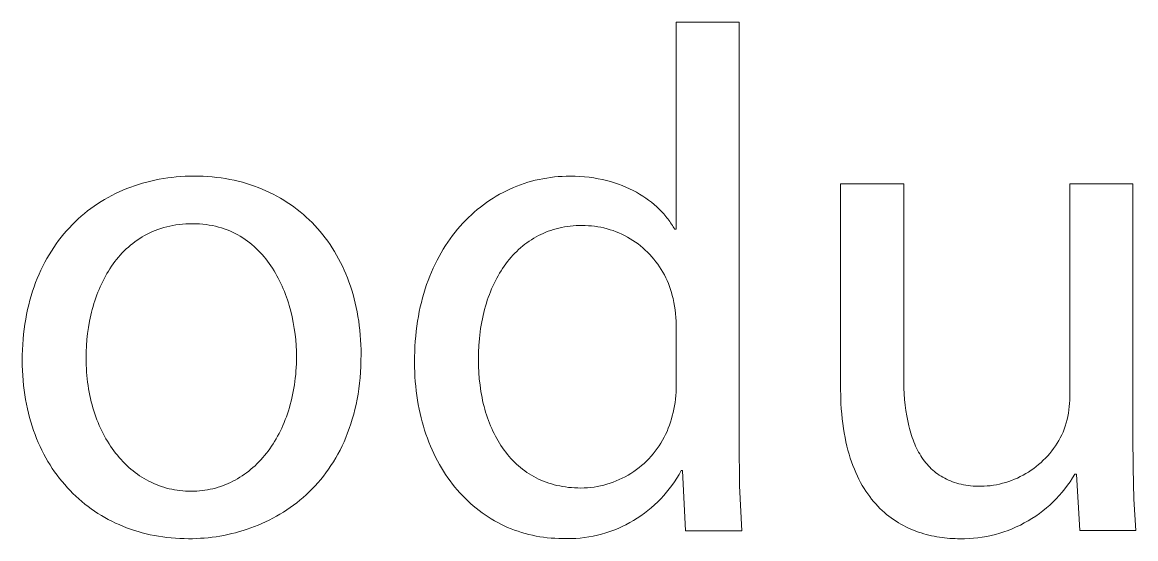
# Model space of a CAD drawing. Header units: millimetres. Extents: x 0 to 5466, y 0 to 3819.
# Drawn here: x 3769.8 to 3854.9, y 91 to 130.4 of the extents above; entities that cross this region are included whole.
import ezdxf

# ---------------------------------------------------------------- set-up
doc = ezdxf.new("R2010")
doc.units = ezdxf.units.MM
doc.header["$MEASUREMENT"] = 0
doc.layers.add('Domyślny', color=7, linetype='Continuous', true_color=0x000000)

msp = doc.modelspace()

# ---------------------------------------------------------------- linework, layer by layer
at = {"layer": 'Domyślny', "color": 18, "lineweight": 15, "true_color": 0x000000}
for p, q in [((3819.78, 114.6), (3819.78, 130.416)), ((3819.78, 130.416), (3824.585, 130.416)), ((3824.585, 130.416), (3824.585, 98.42)), ((3779.334, 118.211), (3779.649, 118.289)), ((3779.649, 118.289), (3779.966, 118.36)), ((3779.966, 118.36), (3780.287, 118.423)), ((3780.287, 118.423), (3780.61, 118.479)), ((3780.61, 118.479), (3780.937, 118.528)), ((3780.937, 118.528), (3781.266, 118.57)), ((3781.266, 118.57), (3781.598, 118.604)), ((3781.598, 118.604), (3781.933, 118.63)), ((3781.933, 118.63), (3782.27, 118.649)), ((3782.27, 118.649), (3782.609, 118.66)), ((3782.609, 118.66), (3782.951, 118.664)), ((3782.951, 118.664), (3783.306, 118.66)), ((3783.306, 118.66), (3783.657, 118.648)), ((3783.657, 118.648), (3784.005, 118.628)), ((3784.005, 118.628), (3784.348, 118.6)), ((3784.348, 118.6), (3784.688, 118.564)), ((3784.688, 118.564), (3785.024, 118.521)), ((3785.024, 118.521), (3785.356, 118.47)), ((3785.356, 118.47), (3785.684, 118.411)), ((3785.684, 118.411), (3786.008, 118.344)), ((3786.008, 118.344), (3786.327, 118.27)), ((3786.327, 118.27), (3786.643, 118.189)), ((3808.453, 118.189), (3808.735, 118.269)), ((3808.735, 118.269), (3809.02, 118.343)), ((3809.02, 118.343), (3809.307, 118.409)), ((3809.307, 118.409), (3809.597, 118.467)), ((3809.597, 118.467), (3809.889, 118.517)), ((3809.889, 118.517), (3810.183, 118.56)), ((3810.183, 118.56), (3810.479, 118.596)), ((3810.479, 118.596), (3810.777, 118.623)), ((3810.777, 118.623), (3811.076, 118.643)), ((3811.076, 118.643), (3811.378, 118.655)), ((3811.378, 118.655), (3811.681, 118.659)), ((3811.681, 118.659), (3812.056, 118.653)), ((3812.056, 118.653), (3812.423, 118.637)), ((3812.423, 118.637), (3812.783, 118.61)), ((3812.783, 118.61), (3813.135, 118.572)), ((3813.135, 118.572), (3813.479, 118.525)), ((3813.479, 118.525), (3813.815, 118.468)), ((3813.815, 118.468), (3814.144, 118.402)), ((3814.144, 118.402), (3814.465, 118.327)), ((3814.465, 118.327), (3814.777, 118.243)), ((3814.777, 118.243), (3815.082, 118.15)), ((3776.947, 117.328), (3777.232, 117.463)), ((3777.232, 117.463), (3777.521, 117.591)), ((3777.521, 117.591), (3777.814, 117.712)), ((3777.814, 117.712), (3778.111, 117.826)), ((3778.111, 117.826), (3778.412, 117.933)), ((3778.412, 117.933), (3778.716, 118.033)), ((3778.716, 118.033), (3779.023, 118.125)), ((3779.023, 118.125), (3779.334, 118.211)), ((3786.643, 118.189), (3786.954, 118.1)), ((3786.954, 118.1), (3787.261, 118.004)), ((3787.261, 118.004), (3787.563, 117.901)), ((3787.563, 117.901), (3787.861, 117.791)), ((3787.861, 117.791), (3788.154, 117.673)), ((3788.154, 117.673), (3788.443, 117.549)), ((3788.443, 117.549), (3788.727, 117.417)), ((3788.727, 117.417), (3789.007, 117.279)), ((3806.297, 117.279), (3806.555, 117.417)), ((3806.555, 117.417), (3806.817, 117.549)), ((3806.817, 117.549), (3807.082, 117.674)), ((3807.082, 117.674), (3807.351, 117.791)), ((3807.351, 117.791), (3807.622, 117.902)), ((3807.622, 117.902), (3807.896, 118.005)), ((3807.896, 118.005), (3808.173, 118.1)), ((3808.173, 118.1), (3808.453, 118.189)), ((3815.082, 118.15), (3815.379, 118.049)), ((3815.379, 118.049), (3815.667, 117.941)), ((3815.667, 117.941), (3815.948, 117.825)), ((3815.948, 117.825), (3816.22, 117.702)), ((3816.22, 117.702), (3816.484, 117.572)), ((3816.484, 117.572), (3816.74, 117.435)), ((3816.74, 117.435), (3816.988, 117.292)), ((3832.338, 102.555), (3832.338, 118.062)), ((3832.338, 118.062), (3837.161, 118.062)), ((3837.161, 118.062), (3837.161, 103.392)), ((3849.847, 101.809), (3849.847, 118.062)), ((3849.847, 118.062), (3854.67, 118.062)), ((3854.67, 118.062), (3854.67, 98.788)), ((3775.325, 116.373), (3775.584, 116.549)), ((3775.584, 116.549), (3775.848, 116.718)), ((3775.848, 116.718), (3776.116, 116.881)), ((3776.116, 116.881), (3776.389, 117.037)), ((3776.389, 117.037), (3776.666, 117.186)), ((3776.666, 117.186), (3776.947, 117.328)), ((3789.007, 117.279), (3789.282, 117.134)), ((3789.282, 117.134), (3789.551, 116.982)), ((3789.551, 116.982), (3789.816, 116.823)), ((3789.816, 116.823), (3790.076, 116.658)), ((3790.076, 116.658), (3790.331, 116.486)), ((3805.058, 116.479), (3805.299, 116.653)), ((3805.299, 116.653), (3805.543, 116.82)), ((3805.543, 116.82), (3805.79, 116.98)), ((3805.79, 116.98), (3806.042, 117.133)), ((3806.042, 117.133), (3806.297, 117.279)), ((3816.988, 117.292), (3817.227, 117.143)), ((3817.227, 117.143), (3817.458, 116.988)), ((3817.458, 116.988), (3817.68, 116.828)), ((3817.68, 116.828), (3817.894, 116.663)), ((3817.894, 116.663), (3818.099, 116.493)), ((3774.336, 115.6), (3774.576, 115.803)), ((3774.576, 115.803), (3774.82, 116)), ((3774.82, 116), (3775.07, 116.189)), ((3775.07, 116.189), (3775.325, 116.373)), ((3790.331, 116.486), (3790.581, 116.308)), ((3790.581, 116.308), (3790.826, 116.124)), ((3790.826, 116.124), (3791.066, 115.933)), ((3791.066, 115.933), (3791.3, 115.736)), ((3791.3, 115.736), (3791.529, 115.532)), ((3803.919, 115.509), (3804.138, 115.717)), ((3804.138, 115.717), (3804.362, 115.917)), ((3804.362, 115.917), (3804.59, 116.111)), ((3804.59, 116.111), (3804.822, 116.299)), ((3804.822, 116.299), (3805.058, 116.479)), ((3818.099, 116.493), (3818.295, 116.319)), ((3818.295, 116.319), (3818.483, 116.14)), ((3818.483, 116.14), (3818.663, 115.958)), ((3818.663, 115.958), (3818.833, 115.772)), ((3818.833, 115.772), (3818.915, 115.678)), ((3773.427, 114.722), (3773.646, 114.951)), ((3773.646, 114.951), (3773.871, 115.174)), ((3773.871, 115.174), (3774.101, 115.39)), ((3774.101, 115.39), (3774.336, 115.6)), ((3781.093, 114.843), (3780.862, 114.789)), ((3781.329, 114.89), (3781.093, 114.843)), ((3781.57, 114.931), (3781.329, 114.89)), ((3781.815, 114.964), (3781.57, 114.931)), ((3782.065, 114.99), (3781.815, 114.964)), ((3782.319, 115.009), (3782.065, 114.99)), ((3782.578, 115.02), (3782.319, 115.009)), ((3782.842, 115.024), (3782.578, 115.02)), ((3783.107, 115.02), (3782.842, 115.024)), ((3783.366, 115.008), (3783.107, 115.02)), ((3783.621, 114.987), (3783.366, 115.008)), ((3783.87, 114.959), (3783.621, 114.987)), ((3784.115, 114.923), (3783.87, 114.959)), ((3784.354, 114.88), (3784.115, 114.923)), ((3784.589, 114.829), (3784.354, 114.88)), ((3791.529, 115.532), (3791.753, 115.323)), ((3791.753, 115.323), (3791.971, 115.107)), ((3791.971, 115.107), (3792.183, 114.885)), ((3792.183, 114.885), (3792.391, 114.658)), ((3803.087, 114.615), (3803.288, 114.848)), ((3803.288, 114.848), (3803.494, 115.075)), ((3803.494, 115.075), (3803.704, 115.295)), ((3803.704, 115.295), (3803.919, 115.509)), ((3811.683, 114.841), (3811.463, 114.812)), ((3811.905, 114.863), (3811.683, 114.841)), ((3812.131, 114.879), (3811.905, 114.863)), ((3812.359, 114.888), (3812.131, 114.879)), ((3812.591, 114.891), (3812.359, 114.888)), ((3812.832, 114.888), (3812.591, 114.891)), ((3813.073, 114.877), (3812.832, 114.888)), ((3813.313, 114.858), (3813.073, 114.877)), ((3813.553, 114.831), (3813.313, 114.858)), ((3813.792, 114.795), (3813.553, 114.831)), ((3818.915, 115.678), (3818.995, 115.583)), ((3818.995, 115.583), (3819.073, 115.487)), ((3819.073, 115.487), (3819.148, 115.391)), ((3819.148, 115.391), (3819.221, 115.294)), ((3819.221, 115.294), (3819.292, 115.196)), ((3819.292, 115.196), (3819.361, 115.098)), ((3819.361, 115.098), (3819.427, 115)), ((3819.427, 115), (3819.491, 114.9)), ((3819.491, 114.9), (3819.553, 114.801)), ((3772.606, 113.74), (3772.803, 113.995)), ((3772.803, 113.995), (3773.006, 114.244)), ((3773.006, 114.244), (3773.214, 114.486)), ((3773.214, 114.486), (3773.427, 114.722)), ((3778.985, 114.017), (3778.798, 113.902)), ((3779.175, 114.127), (3778.985, 114.017)), ((3779.37, 114.231), (3779.175, 114.127)), ((3779.57, 114.329), (3779.37, 114.231)), ((3779.774, 114.421), (3779.57, 114.329)), ((3779.983, 114.507), (3779.774, 114.421)), ((3780.196, 114.587), (3779.983, 114.507)), ((3780.413, 114.661), (3780.196, 114.587)), ((3780.636, 114.728), (3780.413, 114.661)), ((3780.862, 114.789), (3780.636, 114.728)), ((3784.819, 114.771), (3784.589, 114.829)), ((3785.044, 114.706), (3784.819, 114.771)), ((3785.264, 114.634), (3785.044, 114.706)), ((3785.479, 114.556), (3785.264, 114.634)), ((3785.69, 114.471), (3785.479, 114.556)), ((3785.896, 114.379), (3785.69, 114.471)), ((3786.097, 114.281), (3785.896, 114.379)), ((3786.293, 114.177), (3786.097, 114.281)), ((3786.485, 114.067), (3786.293, 114.177)), ((3786.673, 113.951), (3786.485, 114.067)), ((3792.391, 114.658), (3792.592, 114.424)), ((3792.592, 114.424), (3792.788, 114.185)), ((3792.788, 114.185), (3792.978, 113.94)), ((3802.514, 113.877), (3802.7, 114.129)), ((3802.7, 114.129), (3802.891, 114.375)), ((3802.891, 114.375), (3803.087, 114.615)), ((3809.076, 114.017), (3808.898, 113.915)), ((3809.257, 114.114), (3809.076, 114.017)), ((3809.442, 114.206), (3809.257, 114.114)), ((3809.63, 114.292), (3809.442, 114.206)), ((3809.821, 114.373), (3809.63, 114.292)), ((3810.015, 114.448), (3809.821, 114.373)), ((3810.212, 114.517), (3810.015, 114.448)), ((3810.413, 114.581), (3810.212, 114.517)), ((3810.617, 114.639), (3810.413, 114.581)), ((3810.824, 114.691), (3810.617, 114.639)), ((3811.034, 114.738), (3810.824, 114.691)), ((3811.247, 114.778), (3811.034, 114.738)), ((3811.463, 114.812), (3811.247, 114.778)), ((3814.029, 114.751), (3813.792, 114.795)), ((3814.265, 114.7), (3814.029, 114.751)), ((3814.498, 114.64), (3814.265, 114.7)), ((3814.73, 114.572), (3814.498, 114.64)), ((3814.959, 114.496), (3814.73, 114.572)), ((3815.185, 114.413), (3814.959, 114.496)), ((3815.409, 114.322), (3815.185, 114.413)), ((3815.629, 114.223), (3815.409, 114.322)), ((3815.846, 114.117), (3815.629, 114.223)), ((3816.059, 114.004), (3815.846, 114.117)), ((3816.268, 113.883), (3816.059, 114.004)), ((3819.553, 114.801), (3819.613, 114.701)), ((3819.613, 114.701), (3819.67, 114.6)), ((3819.67, 114.6), (3819.78, 114.6)), ((3772.052, 112.938), (3772.231, 113.211)), ((3772.231, 113.211), (3772.416, 113.479)), ((3772.416, 113.479), (3772.606, 113.74)), ((3777.933, 113.247), (3777.773, 113.101)), ((3778.097, 113.388), (3777.933, 113.247)), ((3778.266, 113.524), (3778.097, 113.388)), ((3778.439, 113.655), (3778.266, 113.524)), ((3778.616, 113.781), (3778.439, 113.655)), ((3778.798, 113.902), (3778.616, 113.781)), ((3786.855, 113.83), (3786.673, 113.951)), ((3787.033, 113.703), (3786.855, 113.83)), ((3787.207, 113.57), (3787.033, 113.703)), ((3787.376, 113.433), (3787.207, 113.57)), ((3787.541, 113.291), (3787.376, 113.433)), ((3787.701, 113.143), (3787.541, 113.291)), ((3787.856, 112.991), (3787.701, 113.143)), ((3792.978, 113.94), (3793.162, 113.69)), ((3793.162, 113.69), (3793.34, 113.434)), ((3793.34, 113.434), (3793.513, 113.172)), ((3793.513, 113.172), (3793.679, 112.905)), ((3801.988, 113.082), (3802.158, 113.353)), ((3802.158, 113.353), (3802.334, 113.618)), ((3802.334, 113.618), (3802.514, 113.877)), ((3807.902, 113.194), (3807.748, 113.057)), ((3808.06, 113.327), (3807.902, 113.194)), ((3808.22, 113.455), (3808.06, 113.327)), ((3808.385, 113.577), (3808.22, 113.455)), ((3808.553, 113.695), (3808.385, 113.577)), ((3808.724, 113.808), (3808.553, 113.695)), ((3808.898, 113.915), (3808.724, 113.808)), ((3816.472, 113.756), (3816.268, 113.883)), ((3816.673, 113.621), (3816.472, 113.756)), ((3816.868, 113.48), (3816.673, 113.621)), ((3817.059, 113.332), (3816.868, 113.48)), ((3817.244, 113.177), (3817.059, 113.332)), ((3817.424, 113.017), (3817.244, 113.177)), ((3771.552, 112.079), (3771.713, 112.371)), ((3771.713, 112.371), (3771.879, 112.657)), ((3771.879, 112.657), (3772.052, 112.938)), ((3777.036, 112.303), (3776.902, 112.131)), ((3777.175, 112.472), (3777.036, 112.303)), ((3777.318, 112.635), (3777.175, 112.472)), ((3777.465, 112.795), (3777.318, 112.635)), ((3777.617, 112.95), (3777.465, 112.795)), ((3777.773, 113.101), (3777.617, 112.95)), ((3788.008, 112.835), (3787.856, 112.991)), ((3788.155, 112.674), (3788.008, 112.835)), ((3788.297, 112.509), (3788.155, 112.674)), ((3788.435, 112.34), (3788.297, 112.509)), ((3788.569, 112.166), (3788.435, 112.34)), ((3793.679, 112.905), (3793.839, 112.632)), ((3793.839, 112.632), (3793.993, 112.354)), ((3793.993, 112.354), (3794.141, 112.071)), ((3801.512, 112.233), (3801.665, 112.522)), ((3801.665, 112.522), (3801.824, 112.805)), ((3801.824, 112.805), (3801.988, 113.082)), ((3807.031, 112.3), (3806.898, 112.135)), ((3807.167, 112.46), (3807.031, 112.3)), ((3807.307, 112.616), (3807.167, 112.46)), ((3807.45, 112.768), (3807.307, 112.616)), ((3807.597, 112.915), (3807.45, 112.768)), ((3807.748, 113.057), (3807.597, 112.915)), ((3817.599, 112.85), (3817.424, 113.017)), ((3817.768, 112.678), (3817.599, 112.85)), ((3817.93, 112.5), (3817.768, 112.678)), ((3818.087, 112.316), (3817.93, 112.5)), ((3818.237, 112.127), (3818.087, 112.316)), ((3771.111, 111.165), (3771.252, 111.475)), ((3771.252, 111.475), (3771.399, 111.78)), ((3771.399, 111.78), (3771.552, 112.079)), ((3776.523, 111.592), (3776.405, 111.405)), ((3776.645, 111.775), (3776.523, 111.592)), ((3776.771, 111.955), (3776.645, 111.775)), ((3776.902, 112.131), (3776.771, 111.955)), ((3788.699, 111.99), (3788.569, 112.166)), ((3788.825, 111.809), (3788.699, 111.99)), ((3788.946, 111.625), (3788.825, 111.809)), ((3789.063, 111.438), (3788.946, 111.625)), ((3789.176, 111.248), (3789.063, 111.438)), ((3794.141, 112.071), (3794.283, 111.783)), ((3794.283, 111.783), (3794.418, 111.489)), ((3794.418, 111.489), (3794.547, 111.191)), ((3801.088, 111.329), (3801.223, 111.636)), ((3801.223, 111.636), (3801.364, 111.937)), ((3801.364, 111.937), (3801.512, 112.233)), ((3806.403, 111.432), (3806.289, 111.246)), ((3806.521, 111.614), (3806.403, 111.432)), ((3806.643, 111.792), (3806.521, 111.614)), ((3806.769, 111.966), (3806.643, 111.792)), ((3806.898, 112.135), (3806.769, 111.966)), ((3818.381, 111.934), (3818.237, 112.127)), ((3818.518, 111.735), (3818.381, 111.934)), ((3818.648, 111.532), (3818.518, 111.735)), ((3818.771, 111.324), (3818.648, 111.532)), ((3770.85, 110.525), (3770.977, 110.848)), ((3770.977, 110.848), (3771.111, 111.165)), ((3775.974, 110.623), (3775.877, 110.42)), ((3776.076, 110.823), (3775.974, 110.623)), ((3776.181, 111.02), (3776.076, 110.823)), ((3776.291, 111.214), (3776.181, 111.02)), ((3776.405, 111.405), (3776.291, 111.214)), ((3789.285, 111.055), (3789.176, 111.248)), ((3789.39, 110.858), (3789.285, 111.055)), ((3789.491, 110.66), (3789.39, 110.858)), ((3789.587, 110.459), (3789.491, 110.66)), ((3794.547, 111.191), (3794.67, 110.887)), ((3794.67, 110.887), (3794.786, 110.579)), ((3794.786, 110.579), (3794.896, 110.266)), ((3800.719, 110.374), (3800.835, 110.698)), ((3800.835, 110.698), (3800.958, 111.017)), ((3800.958, 111.017), (3801.088, 111.329)), ((3805.968, 110.664), (3805.868, 110.462)), ((3806.071, 110.862), (3805.968, 110.664)), ((3806.178, 111.056), (3806.071, 110.862)), ((3806.289, 111.246), (3806.178, 111.056)), ((3818.887, 111.113), (3818.771, 111.324)), ((3818.996, 110.897), (3818.887, 111.113)), ((3819.097, 110.678), (3818.996, 110.897)), ((3819.191, 110.456), (3819.097, 110.678)), ((3770.512, 109.522), (3770.617, 109.862)), ((3770.617, 109.862), (3770.73, 110.197)), ((3770.73, 110.197), (3770.85, 110.525)), ((3775.609, 109.795), (3775.527, 109.582)), ((3775.694, 110.006), (3775.609, 109.795)), ((3775.783, 110.215), (3775.694, 110.006)), ((3775.877, 110.42), (3775.783, 110.215)), ((3789.68, 110.255), (3789.587, 110.459)), ((3789.769, 110.049), (3789.68, 110.255)), ((3789.854, 109.842), (3789.769, 110.049)), ((3789.934, 109.632), (3789.854, 109.842)), ((3794.896, 110.266), (3794.999, 109.948)), ((3794.999, 109.948), (3795.095, 109.625)), ((3800.505, 109.708), (3800.608, 110.044)), ((3800.608, 110.044), (3800.719, 110.374)), ((3805.593, 109.834), (3805.509, 109.618)), ((3805.681, 110.047), (3805.593, 109.834)), ((3805.773, 110.257), (3805.681, 110.047)), ((3805.868, 110.462), (3805.773, 110.257)), ((3819.277, 110.231), (3819.191, 110.456)), ((3819.355, 110.003), (3819.277, 110.231)), ((3819.426, 109.772), (3819.355, 110.003)), ((3819.488, 109.539), (3819.426, 109.772)), ((3770.322, 108.823), (3770.413, 109.175)), ((3770.413, 109.175), (3770.512, 109.522)), ((3775.307, 108.928), (3775.241, 108.706)), ((3775.376, 109.148), (3775.307, 108.928)), ((3775.45, 109.366), (3775.376, 109.148)), ((3775.527, 109.582), (3775.45, 109.366)), ((3790.011, 109.421), (3789.934, 109.632)), ((3790.084, 109.208), (3790.011, 109.421)), ((3790.154, 108.994), (3790.084, 109.208)), ((3790.219, 108.778), (3790.154, 108.994)), ((3795.095, 109.625), (3795.184, 109.298)), ((3795.184, 109.298), (3795.267, 108.966)), ((3795.267, 108.966), (3795.343, 108.629)), ((3800.233, 108.668), (3800.317, 109.02)), ((3800.317, 109.02), (3800.407, 109.367)), ((3800.407, 109.367), (3800.505, 109.708)), ((3805.28, 108.948), (3805.212, 108.718)), ((3805.352, 109.175), (3805.28, 108.948)), ((3805.429, 109.398), (3805.352, 109.175)), ((3805.509, 109.618), (3805.429, 109.398)), ((3819.543, 109.304), (3819.488, 109.539)), ((3819.606, 109.02), (3819.543, 109.304)), ((3819.66, 108.733), (3819.606, 109.02)), ((3770.093, 107.733), (3770.161, 108.102)), ((3770.161, 108.102), (3770.238, 108.465)), ((3770.238, 108.465), (3770.322, 108.823)), ((3775.067, 108.03), (3774.971, 107.572)), ((3775.121, 108.257), (3775.067, 108.03)), ((3775.179, 108.482), (3775.121, 108.257)), ((3775.241, 108.706), (3775.179, 108.482)), ((3790.339, 108.344), (3790.219, 108.778)), ((3790.443, 107.907), (3790.339, 108.344)), ((3795.343, 108.629), (3795.412, 108.289)), ((3795.412, 108.289), (3795.474, 107.943)), ((3800.087, 107.947), (3800.157, 108.311)), ((3800.157, 108.311), (3800.233, 108.668)), ((3805.087, 108.248), (3805.031, 108.009)), ((3805.147, 108.485), (3805.087, 108.248)), ((3805.212, 108.718), (3805.147, 108.485)), ((3819.704, 108.445), (3819.66, 108.733)), ((3819.738, 108.156), (3819.704, 108.445)), ((3819.762, 107.866), (3819.738, 108.156)), ((3769.978, 106.977), (3770.032, 107.358)), ((3770.032, 107.358), (3770.093, 107.733)), ((3774.971, 107.572), (3774.889, 107.109)), ((3790.533, 107.468), (3790.443, 107.907)), ((3790.609, 107.029), (3790.533, 107.468)), ((3795.474, 107.943), (3795.528, 107.594)), ((3795.528, 107.594), (3795.576, 107.24)), ((3795.576, 107.24), (3795.617, 106.882)), ((3799.922, 106.826), (3799.97, 107.205)), ((3799.97, 107.205), (3800.025, 107.579)), ((3800.025, 107.579), (3800.087, 107.947)), ((3804.886, 107.273), (3804.846, 107.021)), ((3804.93, 107.521), (3804.886, 107.273)), ((3804.978, 107.766), (3804.93, 107.521)), ((3805.031, 108.009), (3804.978, 107.766)), ((3819.776, 107.575), (3819.762, 107.866)), ((3819.78, 107.284), (3819.776, 107.575)), ((3819.78, 102.679), (3819.78, 107.284)), ((3769.896, 106.199), (3769.933, 106.591)), ((3769.933, 106.591), (3769.978, 106.977)), ((3774.823, 106.642), (3774.772, 106.173)), ((3774.889, 107.109), (3774.823, 106.642)), ((3790.67, 106.59), (3790.609, 107.029)), ((3790.717, 106.154), (3790.67, 106.59)), ((3795.617, 106.882), (3795.65, 106.52)), ((3795.65, 106.52), (3795.676, 106.154)), ((3799.849, 106.053), (3799.882, 106.442)), ((3799.882, 106.442), (3799.922, 106.826)), ((3804.81, 106.767), (3804.75, 106.252)), ((3804.846, 107.021), (3804.81, 106.767)), ((3769.846, 105.399), (3769.867, 105.802)), ((3769.867, 105.802), (3769.896, 106.199)), ((3774.736, 105.702), (3774.714, 105.231)), ((3774.772, 106.173), (3774.736, 105.702)), ((3790.751, 105.72), (3790.717, 106.154)), ((3790.771, 105.291), (3790.751, 105.72)), ((3795.676, 106.154), (3795.695, 105.784)), ((3795.695, 105.784), (3795.706, 105.41)), ((3799.807, 105.259), (3799.824, 105.658)), ((3799.824, 105.658), (3799.849, 106.053)), ((3804.708, 105.725), (3804.682, 105.19)), ((3804.75, 106.252), (3804.708, 105.725)), ((3769.829, 104.577), (3769.833, 104.991)), ((3769.833, 104.991), (3769.846, 105.399)), ((3774.714, 105.231), (3774.707, 104.759)), ((3774.707, 104.759), (3774.709, 104.489)), ((3790.777, 104.868), (3790.771, 105.291)), ((3790.775, 104.59), (3790.777, 104.868)), ((3795.71, 105.032), (3795.705, 104.577)), ((3795.706, 105.41), (3795.71, 105.032)), ((3799.796, 104.444), (3799.797, 104.854)), ((3799.797, 104.854), (3799.807, 105.259)), ((3804.682, 105.19), (3804.673, 104.645)), ((3804.673, 104.645), (3804.681, 104.146)), ((3769.833, 104.188), (3769.829, 104.577)), ((3769.845, 103.803), (3769.833, 104.188)), ((3769.865, 103.423), (3769.845, 103.803)), ((3774.709, 104.489), (3774.716, 104.221)), ((3774.716, 104.221), (3774.728, 103.955)), ((3774.728, 103.955), (3774.745, 103.691)), ((3790.738, 103.769), (3790.755, 104.04)), ((3790.755, 104.04), (3790.767, 104.314)), ((3790.767, 104.314), (3790.775, 104.59)), ((3795.69, 104.13), (3795.666, 103.691)), ((3795.705, 104.577), (3795.69, 104.13)), ((3799.799, 104.068), (3799.796, 104.444)), ((3799.81, 103.696), (3799.799, 104.068)), ((3804.681, 104.146), (3804.704, 103.653)), ((3769.893, 103.048), (3769.865, 103.423)), ((3769.928, 102.677), (3769.893, 103.048)), ((3774.745, 103.691), (3774.767, 103.43)), ((3774.767, 103.43), (3774.793, 103.171)), ((3774.793, 103.171), (3774.824, 102.914)), ((3790.62, 102.713), (3790.656, 102.972)), ((3790.656, 102.972), (3790.688, 103.235)), ((3790.688, 103.235), (3790.715, 103.501)), ((3790.715, 103.501), (3790.738, 103.769)), ((3795.632, 103.261), (3795.589, 102.838)), ((3795.666, 103.691), (3795.632, 103.261)), ((3799.828, 103.328), (3799.81, 103.696)), ((3799.853, 102.964), (3799.828, 103.328)), ((3799.884, 102.605), (3799.853, 102.964)), ((3804.704, 103.653), (3804.742, 103.166)), ((3804.742, 103.166), (3804.796, 102.687)), ((3837.161, 103.392), (3837.165, 102.926)), ((3837.165, 102.926), (3837.179, 102.47)), ((3769.971, 102.311), (3769.928, 102.677)), ((3770.022, 101.95), (3769.971, 102.311)), ((3774.824, 102.914), (3774.859, 102.66)), ((3774.859, 102.66), (3774.899, 102.409)), ((3774.899, 102.409), (3774.943, 102.16)), ((3774.943, 102.16), (3774.992, 101.914)), ((3790.483, 101.951), (3790.533, 102.202)), ((3790.533, 102.202), (3790.579, 102.456)), ((3790.579, 102.456), (3790.62, 102.713)), ((3795.537, 102.423), (3795.476, 102.016)), ((3795.589, 102.838), (3795.537, 102.423)), ((3799.923, 102.249), (3799.884, 102.605)), ((3799.968, 101.898), (3799.923, 102.249)), ((3804.796, 102.687), (3804.865, 102.215)), ((3804.865, 102.215), (3804.905, 101.983)), ((3819.752, 101.894), (3819.77, 102.156)), ((3819.77, 102.156), (3819.779, 102.417)), ((3819.779, 102.417), (3819.78, 102.679)), ((3832.352, 101.705), (3832.338, 102.555)), ((3837.179, 102.47), (3837.202, 102.024)), ((3770.08, 101.594), (3770.022, 101.95)), ((3770.145, 101.242), (3770.08, 101.594)), ((3770.218, 100.896), (3770.145, 101.242)), ((3774.992, 101.914), (3775.045, 101.671)), ((3775.045, 101.671), (3775.102, 101.431)), ((3775.102, 101.431), (3775.164, 101.193)), ((3790.305, 101.216), (3790.369, 101.458)), ((3790.369, 101.458), (3790.428, 101.703)), ((3790.428, 101.703), (3790.483, 101.951)), ((3795.327, 101.225), (3795.24, 100.841)), ((3795.406, 101.616), (3795.327, 101.225)), ((3795.476, 102.016), (3795.406, 101.616)), ((3800.02, 101.551), (3799.968, 101.898)), ((3800.079, 101.208), (3800.02, 101.551)), ((3804.905, 101.983), (3804.95, 101.752)), ((3804.95, 101.752), (3804.998, 101.524)), ((3804.998, 101.524), (3805.049, 101.298)), ((3805.049, 101.298), (3805.105, 101.075)), ((3819.651, 101.116), (3819.693, 101.374)), ((3819.693, 101.374), (3819.727, 101.634)), ((3819.727, 101.634), (3819.752, 101.894)), ((3832.37, 101.295), (3832.352, 101.705)), ((3832.395, 100.895), (3832.37, 101.295)), ((3837.202, 102.024), (3837.235, 101.588)), ((3837.235, 101.588), (3837.278, 101.163)), ((3849.809, 101.053), (3849.83, 101.305)), ((3849.83, 101.305), (3849.842, 101.557)), ((3849.842, 101.557), (3849.847, 101.809)), ((3770.298, 100.555), (3770.218, 100.896)), ((3770.385, 100.219), (3770.298, 100.555)), ((3775.164, 101.193), (3775.23, 100.959)), ((3775.23, 100.959), (3775.3, 100.728)), ((3775.3, 100.728), (3775.375, 100.5)), ((3775.375, 100.5), (3775.453, 100.275)), ((3790.009, 100.284), (3790.089, 100.512)), ((3790.089, 100.512), (3790.165, 100.743)), ((3790.165, 100.743), (3790.238, 100.978)), ((3790.238, 100.978), (3790.305, 101.216)), ((3795.145, 100.466), (3795.041, 100.098)), ((3795.24, 100.841), (3795.145, 100.466)), ((3800.144, 100.87), (3800.079, 101.208)), ((3800.215, 100.536), (3800.144, 100.87)), ((3800.293, 100.207), (3800.215, 100.536)), ((3805.105, 101.075), (3805.164, 100.854)), ((3805.164, 100.854), (3805.227, 100.636)), ((3805.227, 100.636), (3805.295, 100.421)), ((3805.295, 100.421), (3805.365, 100.208)), ((3819.488, 100.358), (3819.543, 100.604)), ((3819.543, 100.604), (3819.601, 100.859)), ((3819.601, 100.859), (3819.651, 101.116)), ((3832.426, 100.505), (3832.395, 100.895)), ((3832.465, 100.124), (3832.426, 100.505)), ((3837.278, 101.163), (3837.331, 100.749)), ((3837.331, 100.749), (3837.394, 100.347)), ((3849.695, 100.306), (3849.742, 100.554)), ((3849.742, 100.554), (3849.779, 100.803)), ((3849.779, 100.803), (3849.809, 101.053)), ((3770.479, 99.888), (3770.385, 100.219)), ((3770.58, 99.562), (3770.479, 99.888)), ((3770.688, 99.241), (3770.58, 99.562)), ((3775.453, 100.275), (3775.536, 100.053)), ((3775.536, 100.053), (3775.622, 99.835)), ((3775.622, 99.835), (3775.713, 99.62)), ((3775.713, 99.62), (3775.807, 99.409)), ((3789.646, 99.407), (3789.743, 99.621)), ((3789.743, 99.621), (3789.835, 99.838)), ((3789.835, 99.838), (3789.924, 100.059)), ((3789.924, 100.059), (3790.009, 100.284)), ((3794.93, 99.738), (3794.81, 99.385)), ((3795.041, 100.098), (3794.93, 99.738)), ((3800.377, 99.883), (3800.293, 100.207)), ((3800.467, 99.563), (3800.377, 99.883)), ((3800.564, 99.248), (3800.467, 99.563)), ((3805.365, 100.208), (3805.44, 99.998)), ((3805.44, 99.998), (3805.519, 99.791)), ((3805.519, 99.791), (3805.601, 99.587)), ((3805.601, 99.587), (3805.687, 99.387)), ((3819.181, 99.396), (3819.27, 99.633)), ((3819.27, 99.633), (3819.351, 99.872)), ((3819.351, 99.872), (3819.423, 100.114)), ((3819.423, 100.114), (3819.488, 100.358)), ((3832.509, 99.753), (3832.465, 100.124)), ((3832.56, 99.392), (3832.509, 99.753)), ((3837.394, 100.347), (3837.468, 99.956)), ((3837.468, 99.956), (3837.553, 99.578)), ((3837.553, 99.578), (3837.599, 99.393)), ((3849.428, 99.334), (3849.507, 99.573)), ((3849.507, 99.573), (3849.578, 99.815)), ((3849.578, 99.815), (3849.641, 100.059)), ((3849.641, 100.059), (3849.695, 100.306)), ((3770.803, 98.926), (3770.688, 99.241)), ((3770.924, 98.616), (3770.803, 98.926)), ((3775.807, 99.409), (3775.906, 99.201)), ((3775.906, 99.201), (3776.008, 98.997)), ((3776.008, 98.997), (3776.114, 98.796)), ((3776.114, 98.796), (3776.224, 98.599)), ((3789.222, 98.591), (3789.333, 98.789)), ((3789.333, 98.789), (3789.441, 98.991)), ((3789.441, 98.991), (3789.546, 99.197)), ((3789.546, 99.197), (3789.646, 99.407)), ((3794.549, 98.703), (3794.408, 98.373)), ((3794.684, 99.04), (3794.549, 98.703)), ((3794.81, 99.385), (3794.684, 99.04)), ((3800.666, 98.938), (3800.564, 99.248)), ((3800.775, 98.633), (3800.666, 98.938)), ((3805.687, 99.387), (3805.777, 99.189)), ((3805.777, 99.189), (3805.871, 98.995)), ((3805.871, 98.995), (3805.969, 98.804)), ((3805.969, 98.804), (3806.07, 98.616)), ((3818.743, 98.487), (3818.864, 98.709)), ((3818.864, 98.709), (3818.978, 98.934)), ((3818.978, 98.934), (3819.083, 99.164)), ((3819.083, 99.164), (3819.181, 99.396)), ((3832.618, 99.04), (3832.56, 99.392)), ((3832.681, 98.697), (3832.618, 99.04)), ((3832.75, 98.363), (3832.681, 98.697)), ((3837.599, 99.393), (3837.649, 99.212)), ((3837.649, 99.212), (3837.701, 99.034)), ((3837.701, 99.034), (3837.756, 98.859)), ((3837.756, 98.859), (3837.814, 98.687)), ((3837.814, 98.687), (3837.875, 98.519)), ((3849.006, 98.469), (3849.123, 98.68)), ((3849.123, 98.68), (3849.232, 98.894)), ((3849.232, 98.894), (3849.334, 99.112)), ((3849.334, 99.112), (3849.428, 99.334)), ((3854.67, 98.788), (3854.681, 96.384)), ((3771.052, 98.311), (3770.924, 98.616)), ((3771.187, 98.012), (3771.052, 98.311)), ((3771.327, 97.718), (3771.187, 98.012)), ((3776.224, 98.599), (3776.337, 98.407)), ((3776.337, 98.407), (3776.455, 98.217)), ((3776.455, 98.217), (3776.575, 98.032)), ((3776.575, 98.032), (3776.7, 97.851)), ((3776.7, 97.851), (3776.828, 97.675)), ((3788.608, 97.661), (3788.738, 97.839)), ((3788.738, 97.839), (3788.864, 98.021)), ((3788.864, 98.021), (3788.987, 98.207)), ((3788.987, 98.207), (3789.106, 98.397)), ((3789.106, 98.397), (3789.222, 98.591)), ((3794.259, 98.052), (3794.103, 97.737)), ((3794.408, 98.373), (3794.259, 98.052)), ((3800.889, 98.333), (3800.775, 98.633)), ((3801.009, 98.038), (3800.889, 98.333)), ((3801.135, 97.748), (3801.009, 98.038)), ((3806.07, 98.616), (3806.175, 98.432)), ((3806.175, 98.432), (3806.284, 98.252)), ((3806.284, 98.252), (3806.397, 98.075)), ((3806.397, 98.075), (3806.514, 97.902)), ((3806.514, 97.902), (3806.634, 97.733)), ((3818.183, 97.648), (3818.334, 97.85)), ((3818.334, 97.85), (3818.478, 98.058)), ((3818.478, 98.058), (3818.614, 98.27)), ((3818.614, 98.27), (3818.743, 98.487)), ((3824.585, 98.42), (3824.631, 94.997)), ((3832.825, 98.038), (3832.75, 98.363)), ((3832.906, 97.723), (3832.825, 98.038)), ((3837.875, 98.519), (3837.939, 98.353)), ((3837.939, 98.353), (3838.006, 98.192)), ((3838.006, 98.192), (3838.076, 98.034)), ((3838.076, 98.034), (3838.149, 97.879)), ((3838.149, 97.879), (3838.225, 97.728)), ((3848.47, 97.671), (3848.614, 97.863)), ((3848.614, 97.863), (3848.752, 98.061)), ((3848.752, 98.061), (3848.882, 98.263)), ((3848.882, 98.263), (3849.006, 98.469)), ((3771.474, 97.43), (3771.327, 97.718)), ((3771.628, 97.147), (3771.474, 97.43)), ((3771.787, 96.87), (3771.628, 97.147)), ((3776.828, 97.675), (3776.959, 97.502)), ((3776.959, 97.502), (3777.094, 97.333)), ((3777.094, 97.333), (3777.232, 97.169)), ((3777.232, 97.169), (3777.373, 97.009)), ((3777.373, 97.009), (3777.518, 96.854)), ((3787.91, 96.84), (3788.056, 96.995)), ((3788.056, 96.995), (3788.199, 97.155)), ((3788.199, 97.155), (3788.339, 97.319)), ((3788.339, 97.319), (3788.475, 97.488)), ((3788.475, 97.488), (3788.608, 97.661)), ((3793.771, 97.131), (3793.595, 96.839)), ((3793.94, 97.43), (3793.771, 97.131)), ((3794.103, 97.737), (3793.94, 97.43)), ((3801.266, 97.463), (3801.135, 97.748)), ((3801.403, 97.183), (3801.266, 97.463)), ((3801.545, 96.909), (3801.403, 97.183)), ((3806.634, 97.733), (3806.759, 97.568)), ((3806.759, 97.568), (3806.887, 97.406)), ((3806.887, 97.406), (3807.019, 97.249)), ((3807.019, 97.249), (3807.155, 97.096)), ((3807.155, 97.096), (3807.294, 96.948)), ((3817.512, 96.894), (3817.69, 97.073)), ((3817.69, 97.073), (3817.861, 97.259)), ((3817.861, 97.259), (3818.026, 97.45)), ((3818.026, 97.45), (3818.183, 97.648)), ((3832.993, 97.416), (3832.906, 97.723)), ((3833.085, 97.117), (3832.993, 97.416)), ((3833.182, 96.828), (3833.085, 97.117)), ((3838.225, 97.728), (3838.304, 97.58)), ((3838.304, 97.58), (3838.386, 97.436)), ((3838.386, 97.436), (3838.471, 97.295)), ((3838.471, 97.295), (3838.56, 97.158)), ((3838.56, 97.158), (3838.652, 97.025)), ((3838.652, 97.025), (3838.747, 96.896)), ((3847.829, 96.954), (3847.998, 97.125)), ((3847.998, 97.125), (3848.162, 97.301)), ((3848.162, 97.301), (3848.319, 97.483)), ((3848.319, 97.483), (3848.47, 97.671)), ((3771.953, 96.599), (3771.787, 96.87)), ((3772.124, 96.333), (3771.953, 96.599)), ((3772.302, 96.073), (3772.124, 96.333)), ((3777.518, 96.854), (3777.666, 96.703)), ((3777.666, 96.703), (3777.818, 96.557)), ((3777.818, 96.557), (3777.972, 96.415)), ((3777.972, 96.415), (3778.13, 96.278)), ((3778.13, 96.278), (3778.291, 96.146)), ((3778.291, 96.146), (3778.454, 96.019)), ((3786.968, 96.006), (3787.132, 96.133)), ((3787.132, 96.133), (3787.294, 96.265)), ((3787.294, 96.265), (3787.452, 96.401)), ((3787.452, 96.401), (3787.608, 96.543)), ((3787.608, 96.543), (3787.76, 96.689)), ((3787.76, 96.689), (3787.91, 96.84)), ((3793.225, 96.278), (3793.031, 96.008)), ((3793.413, 96.555), (3793.225, 96.278)), ((3793.595, 96.839), (3793.413, 96.555)), ((3801.693, 96.64), (3801.545, 96.909)), ((3801.846, 96.376), (3801.693, 96.64)), ((3802.005, 96.118), (3801.846, 96.376)), ((3802.168, 95.865), (3802.005, 96.118)), ((3807.294, 96.948), (3807.438, 96.803)), ((3807.438, 96.803), (3807.585, 96.663)), ((3807.585, 96.663), (3807.736, 96.528)), ((3807.736, 96.528), (3807.891, 96.397)), ((3807.891, 96.397), (3808.049, 96.27)), ((3808.049, 96.27), (3808.212, 96.149)), ((3808.212, 96.149), (3808.378, 96.032)), ((3816.537, 96.095), (3816.743, 96.241)), ((3816.743, 96.241), (3816.944, 96.394)), ((3816.944, 96.394), (3817.139, 96.554)), ((3817.139, 96.554), (3817.329, 96.721)), ((3817.329, 96.721), (3817.512, 96.894)), ((3820.162, 96.163), (3820, 95.872)), ((3820.253, 96.163), (3820.162, 96.163)), ((3820.489, 91.577), (3820.253, 96.163)), ((3833.284, 96.547), (3833.182, 96.828)), ((3833.392, 96.274), (3833.284, 96.547)), ((3833.504, 96.009), (3833.392, 96.274)), ((3838.747, 96.896), (3838.845, 96.771)), ((3838.845, 96.771), (3838.947, 96.649)), ((3838.947, 96.649), (3839.052, 96.531)), ((3839.052, 96.531), (3839.161, 96.417)), ((3839.161, 96.417), (3839.272, 96.307)), ((3839.272, 96.307), (3839.388, 96.201)), ((3839.388, 96.201), (3839.507, 96.1)), ((3846.699, 96.059), (3846.9, 96.191)), ((3846.9, 96.191), (3847.096, 96.331)), ((3847.096, 96.331), (3847.287, 96.477)), ((3847.287, 96.477), (3847.473, 96.63)), ((3847.473, 96.63), (3847.654, 96.789)), ((3847.654, 96.789), (3847.829, 96.954)), ((3854.681, 96.384), (3854.754, 93.981)), ((3772.485, 95.819), (3772.302, 96.073)), ((3772.674, 95.571), (3772.485, 95.819)), ((3772.868, 95.328), (3772.674, 95.571)), ((3773.069, 95.092), (3772.868, 95.328)), ((3778.454, 96.019), (3778.621, 95.897)), ((3778.621, 95.897), (3778.791, 95.779)), ((3778.791, 95.779), (3778.963, 95.667)), ((3778.963, 95.667), (3779.139, 95.56)), ((3779.139, 95.56), (3779.317, 95.458)), ((3779.317, 95.458), (3779.498, 95.361)), ((3779.498, 95.361), (3779.682, 95.27)), ((3779.682, 95.27), (3779.868, 95.184)), ((3785.742, 95.262), (3785.925, 95.352)), ((3785.925, 95.352), (3786.105, 95.448)), ((3786.105, 95.448), (3786.283, 95.55)), ((3786.283, 95.55), (3786.458, 95.656)), ((3786.458, 95.656), (3786.631, 95.768)), ((3786.631, 95.768), (3786.801, 95.885)), ((3786.801, 95.885), (3786.968, 96.006)), ((3792.625, 95.491), (3792.414, 95.243)), ((3792.831, 95.746), (3792.625, 95.491)), ((3793.031, 96.008), (3792.831, 95.746)), ((3802.337, 95.618), (3802.168, 95.865)), ((3802.51, 95.376), (3802.337, 95.618)), ((3802.689, 95.141), (3802.51, 95.376)), ((3808.378, 96.032), (3808.548, 95.92)), ((3808.548, 95.92), (3808.722, 95.813)), ((3808.722, 95.813), (3808.899, 95.712)), ((3808.899, 95.712), (3809.081, 95.615)), ((3809.081, 95.615), (3809.266, 95.523)), ((3809.266, 95.523), (3809.455, 95.437)), ((3809.455, 95.437), (3809.648, 95.357)), ((3809.648, 95.357), (3809.844, 95.281)), ((3809.844, 95.281), (3810.045, 95.212)), ((3814.733, 95.202), (3814.971, 95.286)), ((3814.971, 95.286), (3815.206, 95.377)), ((3815.206, 95.377), (3815.438, 95.477)), ((3815.438, 95.477), (3815.666, 95.585)), ((3815.666, 95.585), (3815.89, 95.701)), ((3815.89, 95.701), (3816.11, 95.825)), ((3816.11, 95.825), (3816.326, 95.956)), ((3816.326, 95.956), (3816.537, 96.095)), ((3819.647, 95.308), (3819.456, 95.035)), ((3819.828, 95.587), (3819.647, 95.308)), ((3820, 95.872), (3819.828, 95.587)), ((3833.621, 95.753), (3833.504, 96.009)), ((3833.743, 95.505), (3833.621, 95.753)), ((3833.869, 95.265), (3833.743, 95.505)), ((3839.507, 96.1), (3839.629, 96.002)), ((3839.629, 96.002), (3839.755, 95.908)), ((3839.755, 95.908), (3839.884, 95.819)), ((3839.884, 95.819), (3840.017, 95.734)), ((3840.017, 95.734), (3840.153, 95.653)), ((3840.153, 95.653), (3840.294, 95.576)), ((3840.294, 95.576), (3840.438, 95.503)), ((3840.438, 95.503), (3840.585, 95.436)), ((3840.585, 95.436), (3840.737, 95.372)), ((3840.737, 95.372), (3840.892, 95.313)), ((3840.892, 95.313), (3841.051, 95.258)), ((3844.954, 95.26), (3845.183, 95.333)), ((3845.183, 95.333), (3845.41, 95.414)), ((3845.41, 95.414), (3845.634, 95.503)), ((3845.634, 95.503), (3845.854, 95.599)), ((3845.854, 95.599), (3846.071, 95.703)), ((3846.071, 95.703), (3846.285, 95.815)), ((3846.285, 95.815), (3846.494, 95.933)), ((3846.494, 95.933), (3846.699, 96.059)), ((3849.882, 95.32), (3849.685, 95.043)), ((3850.069, 95.604), (3849.882, 95.32)), ((3850.247, 95.894), (3850.069, 95.604)), ((3850.356, 95.894), (3850.247, 95.894)), ((3850.611, 91.58), (3850.356, 95.894)), ((3773.274, 94.862), (3773.069, 95.092)), ((3773.485, 94.638), (3773.274, 94.862)), ((3773.701, 94.419), (3773.485, 94.638)), ((3773.922, 94.207), (3773.701, 94.419)), ((3779.868, 95.184), (3780.057, 95.103)), ((3780.057, 95.103), (3780.249, 95.028)), ((3780.249, 95.028), (3780.443, 94.959)), ((3780.443, 94.959), (3780.639, 94.895)), ((3780.639, 94.895), (3780.838, 94.837)), ((3780.838, 94.837), (3781.04, 94.785)), ((3781.04, 94.785), (3781.244, 94.739)), ((3781.244, 94.739), (3781.45, 94.698)), ((3781.45, 94.698), (3781.658, 94.664)), ((3781.658, 94.664), (3781.869, 94.636)), ((3781.869, 94.636), (3782.082, 94.614)), ((3782.082, 94.614), (3782.297, 94.598)), ((3782.297, 94.598), (3782.514, 94.588)), ((3782.514, 94.588), (3782.733, 94.585)), ((3782.733, 94.585), (3782.947, 94.588)), ((3782.947, 94.588), (3783.16, 94.598)), ((3783.16, 94.598), (3783.37, 94.613)), ((3783.37, 94.613), (3783.579, 94.635)), ((3783.579, 94.635), (3783.786, 94.663)), ((3783.786, 94.663), (3783.991, 94.697)), ((3783.991, 94.697), (3784.194, 94.737)), ((3784.194, 94.737), (3784.395, 94.782)), ((3784.395, 94.782), (3784.594, 94.834)), ((3784.594, 94.834), (3784.791, 94.891)), ((3784.791, 94.891), (3784.986, 94.954)), ((3784.986, 94.954), (3785.178, 95.023)), ((3785.178, 95.023), (3785.369, 95.097)), ((3785.369, 95.097), (3785.556, 95.177)), ((3785.556, 95.177), (3785.742, 95.262)), ((3791.748, 94.544), (3791.517, 94.326)), ((3791.975, 94.77), (3791.748, 94.544)), ((3792.197, 95.003), (3791.975, 94.77)), ((3792.414, 95.243), (3792.197, 95.003)), ((3802.872, 94.911), (3802.689, 95.141)), ((3803.06, 94.687), (3802.872, 94.911)), ((3803.253, 94.468), (3803.06, 94.687)), ((3803.451, 94.256), (3803.253, 94.468)), ((3810.045, 95.212), (3810.249, 95.148)), ((3810.249, 95.148), (3810.457, 95.089)), ((3810.457, 95.089), (3810.669, 95.037)), ((3810.669, 95.037), (3810.884, 94.99)), ((3810.884, 94.99), (3811.104, 94.949)), ((3811.104, 94.949), (3811.327, 94.914)), ((3811.327, 94.914), (3811.554, 94.886)), ((3811.554, 94.886), (3811.785, 94.864)), ((3811.785, 94.864), (3812.019, 94.848)), ((3812.019, 94.848), (3812.257, 94.838)), ((3812.257, 94.838), (3812.5, 94.835)), ((3812.5, 94.835), (3812.752, 94.84)), ((3812.752, 94.84), (3813.004, 94.855)), ((3813.004, 94.855), (3813.255, 94.879)), ((3813.255, 94.879), (3813.506, 94.911)), ((3813.506, 94.911), (3813.755, 94.952)), ((3813.755, 94.952), (3814.002, 95.002)), ((3814.002, 95.002), (3814.248, 95.06)), ((3814.248, 95.06), (3814.492, 95.127)), ((3814.492, 95.127), (3814.733, 95.202)), ((3819.047, 94.509), (3818.83, 94.257)), ((3819.256, 94.768), (3819.047, 94.509)), ((3819.456, 95.035), (3819.256, 94.768)), ((3824.631, 94.997), (3824.785, 91.577)), ((3834, 95.032), (3833.869, 95.265)), ((3834.135, 94.808), (3834, 95.032)), ((3834.274, 94.591), (3834.135, 94.808)), ((3834.416, 94.381), (3834.274, 94.591)), ((3841.051, 95.258), (3841.213, 95.208)), ((3841.213, 95.208), (3841.38, 95.163)), ((3841.38, 95.163), (3841.55, 95.122)), ((3841.55, 95.122), (3841.725, 95.085)), ((3841.725, 95.085), (3841.903, 95.054)), ((3841.903, 95.054), (3842.085, 95.027)), ((3842.085, 95.027), (3842.272, 95.005)), ((3842.272, 95.005), (3842.462, 94.988)), ((3842.462, 94.988), (3842.657, 94.976)), ((3842.657, 94.976), (3842.855, 94.968)), ((3842.855, 94.968), (3843.058, 94.966)), ((3843.058, 94.966), (3843.298, 94.974)), ((3843.298, 94.974), (3843.538, 94.99)), ((3843.538, 94.99), (3843.778, 95.015)), ((3843.778, 95.015), (3844.016, 95.048)), ((3844.016, 95.048), (3844.253, 95.089)), ((3844.253, 95.089), (3844.489, 95.138)), ((3844.489, 95.138), (3844.723, 95.195)), ((3844.723, 95.195), (3844.954, 95.26)), ((3849.264, 94.509), (3849.04, 94.253)), ((3849.479, 94.772), (3849.264, 94.509)), ((3849.685, 95.043), (3849.479, 94.772)), ((3774.149, 94.002), (3773.922, 94.207)), ((3774.38, 93.802), (3774.149, 94.002)), ((3774.616, 93.609), (3774.38, 93.802)), ((3774.858, 93.422), (3774.616, 93.609)), ((3790.795, 93.713), (3790.545, 93.523)), ((3791.04, 93.91), (3790.795, 93.713)), ((3791.281, 94.114), (3791.04, 93.91)), ((3791.517, 94.326), (3791.281, 94.114)), ((3803.652, 94.05), (3803.451, 94.256)), ((3803.859, 93.85), (3803.652, 94.05)), ((3804.07, 93.656), (3803.859, 93.85)), ((3804.285, 93.468), (3804.07, 93.656)), ((3818.37, 93.775), (3818.128, 93.546)), ((3818.604, 94.012), (3818.37, 93.775)), ((3818.83, 94.257), (3818.604, 94.012)), ((3834.563, 94.179), (3834.416, 94.381)), ((3834.714, 93.985), (3834.563, 94.179)), ((3834.868, 93.797), (3834.714, 93.985)), ((3835.025, 93.617), (3834.868, 93.797)), ((3835.186, 93.444), (3835.025, 93.617)), ((3848.566, 93.765), (3848.317, 93.533)), ((3848.807, 94.005), (3848.566, 93.765)), ((3849.04, 94.253), (3848.807, 94.005)), ((3854.754, 93.981), (3854.888, 91.58)), ((3775.103, 93.242), (3774.858, 93.422)), ((3775.354, 93.068), (3775.103, 93.242)), ((3775.609, 92.901), (3775.354, 93.068)), ((3775.869, 92.74), (3775.609, 92.901)), ((3776.132, 92.586), (3775.869, 92.74)), ((3789.509, 92.833), (3789.242, 92.678)), ((3789.774, 92.995), (3789.509, 92.833)), ((3790.035, 93.164), (3789.774, 92.995)), ((3790.292, 93.34), (3790.035, 93.164)), ((3790.545, 93.523), (3790.292, 93.34)), ((3804.504, 93.287), (3804.285, 93.468)), ((3804.727, 93.112), (3804.504, 93.287)), ((3804.954, 92.943), (3804.727, 93.112)), ((3805.186, 92.781), (3804.954, 92.943)), ((3805.421, 92.625), (3805.186, 92.781)), ((3817.087, 92.716), (3816.81, 92.531)), ((3817.358, 92.91), (3817.087, 92.716)), ((3817.622, 93.113), (3817.358, 92.91)), ((3817.878, 93.325), (3817.622, 93.113)), ((3818.128, 93.546), (3817.878, 93.325)), ((3835.35, 93.278), (3835.186, 93.444)), ((3835.517, 93.118), (3835.35, 93.278)), ((3835.687, 92.965), (3835.517, 93.118)), ((3835.86, 92.819), (3835.687, 92.965)), ((3836.035, 92.679), (3835.86, 92.819)), ((3847.525, 92.89), (3847.247, 92.694)), ((3847.797, 93.095), (3847.525, 92.89)), ((3848.061, 93.31), (3847.797, 93.095)), ((3848.317, 93.533), (3848.061, 93.31)), ((3776.401, 92.438), (3776.132, 92.586)), ((3776.673, 92.297), (3776.401, 92.438)), ((3776.95, 92.163), (3776.673, 92.297)), ((3777.23, 92.036), (3776.95, 92.163)), ((3777.515, 91.916), (3777.23, 92.036)), ((3777.803, 91.802), (3777.515, 91.916)), ((3787.573, 91.892), (3787.287, 91.785)), ((3787.858, 92.006), (3787.573, 91.892)), ((3788.14, 92.127), (3787.858, 92.006)), ((3788.42, 92.254), (3788.14, 92.127)), ((3788.697, 92.389), (3788.42, 92.254)), ((3788.971, 92.53), (3788.697, 92.389)), ((3789.242, 92.678), (3788.971, 92.53)), ((3805.66, 92.476), (3805.421, 92.625)), ((3805.903, 92.333), (3805.66, 92.476)), ((3806.149, 92.198), (3805.903, 92.333)), ((3806.399, 92.069), (3806.149, 92.198)), ((3806.652, 91.947), (3806.399, 92.069)), ((3806.909, 91.831), (3806.652, 91.947)), ((3815.644, 91.889), (3815.34, 91.753)), ((3815.944, 92.035), (3815.644, 91.889)), ((3816.238, 92.19), (3815.944, 92.035)), ((3816.527, 92.356), (3816.238, 92.19)), ((3816.81, 92.531), (3816.527, 92.356)), ((3836.213, 92.546), (3836.035, 92.679)), ((3836.393, 92.418), (3836.213, 92.546)), ((3836.575, 92.297), (3836.393, 92.418)), ((3836.76, 92.182), (3836.575, 92.297)), ((3836.947, 92.073), (3836.76, 92.182)), ((3837.135, 91.97), (3836.947, 92.073)), ((3837.325, 91.873), (3837.135, 91.97)), ((3837.517, 91.781), (3837.325, 91.873)), ((3846.074, 92.008), (3845.767, 91.862)), ((3846.376, 92.164), (3846.074, 92.008)), ((3846.672, 92.331), (3846.376, 92.164)), ((3846.963, 92.508), (3846.672, 92.331)), ((3847.247, 92.694), (3846.963, 92.508)), ((3778.095, 91.696), (3777.803, 91.802)), ((3778.391, 91.596), (3778.095, 91.696)), ((3778.691, 91.504), (3778.391, 91.596)), ((3778.994, 91.418), (3778.691, 91.504)), ((3779.3, 91.34), (3778.994, 91.418)), ((3779.61, 91.269), (3779.3, 91.34)), ((3779.923, 91.206), (3779.61, 91.269)), ((3780.239, 91.149), (3779.923, 91.206)), ((3780.558, 91.1), (3780.239, 91.149)), ((3780.88, 91.059), (3780.558, 91.1)), ((3781.205, 91.024), (3780.88, 91.059)), ((3781.533, 90.998), (3781.205, 91.024)), ((3783.733, 91.014), (3783.433, 90.992)), ((3784.034, 91.042), (3783.733, 91.014)), ((3784.334, 91.077), (3784.034, 91.042)), ((3784.634, 91.118), (3784.334, 91.077)), ((3784.933, 91.166), (3784.634, 91.118)), ((3785.232, 91.221), (3784.933, 91.166)), ((3785.529, 91.281), (3785.232, 91.221)), ((3785.826, 91.349), (3785.529, 91.281)), ((3786.121, 91.423), (3785.826, 91.349)), ((3786.415, 91.503), (3786.121, 91.423)), ((3786.707, 91.59), (3786.415, 91.503)), ((3786.998, 91.684), (3786.707, 91.59)), ((3787.287, 91.785), (3786.998, 91.684)), ((3807.169, 91.723), (3806.909, 91.831)), ((3807.433, 91.622), (3807.169, 91.723)), ((3807.699, 91.528), (3807.433, 91.622)), ((3807.969, 91.441), (3807.699, 91.528)), ((3808.242, 91.362), (3807.969, 91.441)), ((3808.517, 91.289), (3808.242, 91.362)), ((3808.796, 91.224), (3808.517, 91.289)), ((3809.077, 91.166), (3808.796, 91.224)), ((3809.361, 91.116), (3809.077, 91.166)), ((3809.647, 91.074), (3809.361, 91.116)), ((3809.936, 91.039), (3809.647, 91.074)), ((3810.228, 91.011), (3809.936, 91.039)), ((3812.447, 91.015), (3812.115, 90.989)), ((3812.778, 91.053), (3812.447, 91.015)), ((3813.107, 91.103), (3812.778, 91.053)), ((3813.435, 91.163), (3813.107, 91.103)), ((3813.76, 91.234), (3813.435, 91.163)), ((3814.083, 91.316), (3813.76, 91.234)), ((3814.402, 91.41), (3814.083, 91.316)), ((3814.719, 91.514), (3814.402, 91.41)), ((3815.031, 91.628), (3814.719, 91.514)), ((3815.34, 91.753), (3815.031, 91.628)), ((3824.785, 91.577), (3820.489, 91.577)), ((3837.71, 91.695), (3837.517, 91.781)), ((3837.904, 91.614), (3837.71, 91.695)), ((3838.1, 91.538), (3837.904, 91.614)), ((3838.296, 91.468), (3838.1, 91.538)), ((3838.494, 91.402), (3838.296, 91.468)), ((3838.692, 91.342), (3838.494, 91.402)), ((3838.891, 91.287), (3838.692, 91.342)), ((3839.09, 91.236), (3838.891, 91.287)), ((3839.29, 91.19), (3839.09, 91.236)), ((3839.49, 91.149), (3839.29, 91.19)), ((3839.69, 91.112), (3839.49, 91.149)), ((3839.89, 91.079), (3839.69, 91.112)), ((3840.09, 91.051), (3839.89, 91.079)), ((3840.29, 91.026), (3840.09, 91.051)), ((3840.489, 91.006), (3840.29, 91.026)), ((3842.832, 91.035), (3842.494, 90.999)), ((3843.169, 91.082), (3842.832, 91.035)), ((3843.504, 91.14), (3843.169, 91.082)), ((3843.837, 91.21), (3843.504, 91.14)), ((3844.167, 91.291), (3843.837, 91.21)), ((3844.494, 91.383), (3844.167, 91.291)), ((3844.818, 91.487), (3844.494, 91.383)), ((3845.139, 91.601), (3844.818, 91.487)), ((3845.455, 91.726), (3845.139, 91.601)), ((3845.767, 91.862), (3845.455, 91.726)), ((3854.888, 91.58), (3850.611, 91.58)), ((3781.864, 90.979), (3781.533, 90.998)), ((3782.197, 90.967), (3781.864, 90.979)), ((3782.533, 90.963), (3782.197, 90.967)), ((3782.832, 90.966), (3782.533, 90.963)), ((3783.133, 90.976), (3782.832, 90.966)), ((3783.433, 90.992), (3783.133, 90.976)), ((3810.522, 90.992), (3810.228, 91.011)), ((3810.818, 90.98), (3810.522, 90.992)), ((3811.116, 90.976), (3810.818, 90.98)), ((3811.449, 90.969), (3811.116, 90.976)), ((3811.782, 90.973), (3811.449, 90.969)), ((3812.115, 90.989), (3811.782, 90.973)), ((3840.688, 90.99), (3840.489, 91.006)), ((3840.886, 90.977), (3840.688, 90.99)), ((3841.083, 90.968), (3840.886, 90.977)), ((3841.279, 90.963), (3841.083, 90.968)), ((3841.474, 90.962), (3841.279, 90.963)), ((3841.815, 90.963), (3841.474, 90.962)), ((3842.154, 90.975), (3841.815, 90.963)), ((3842.494, 90.999), (3842.154, 90.975))]:
    msp.add_line(p, q, dxfattribs=at)

doc.saveas('drawing.dxf')
